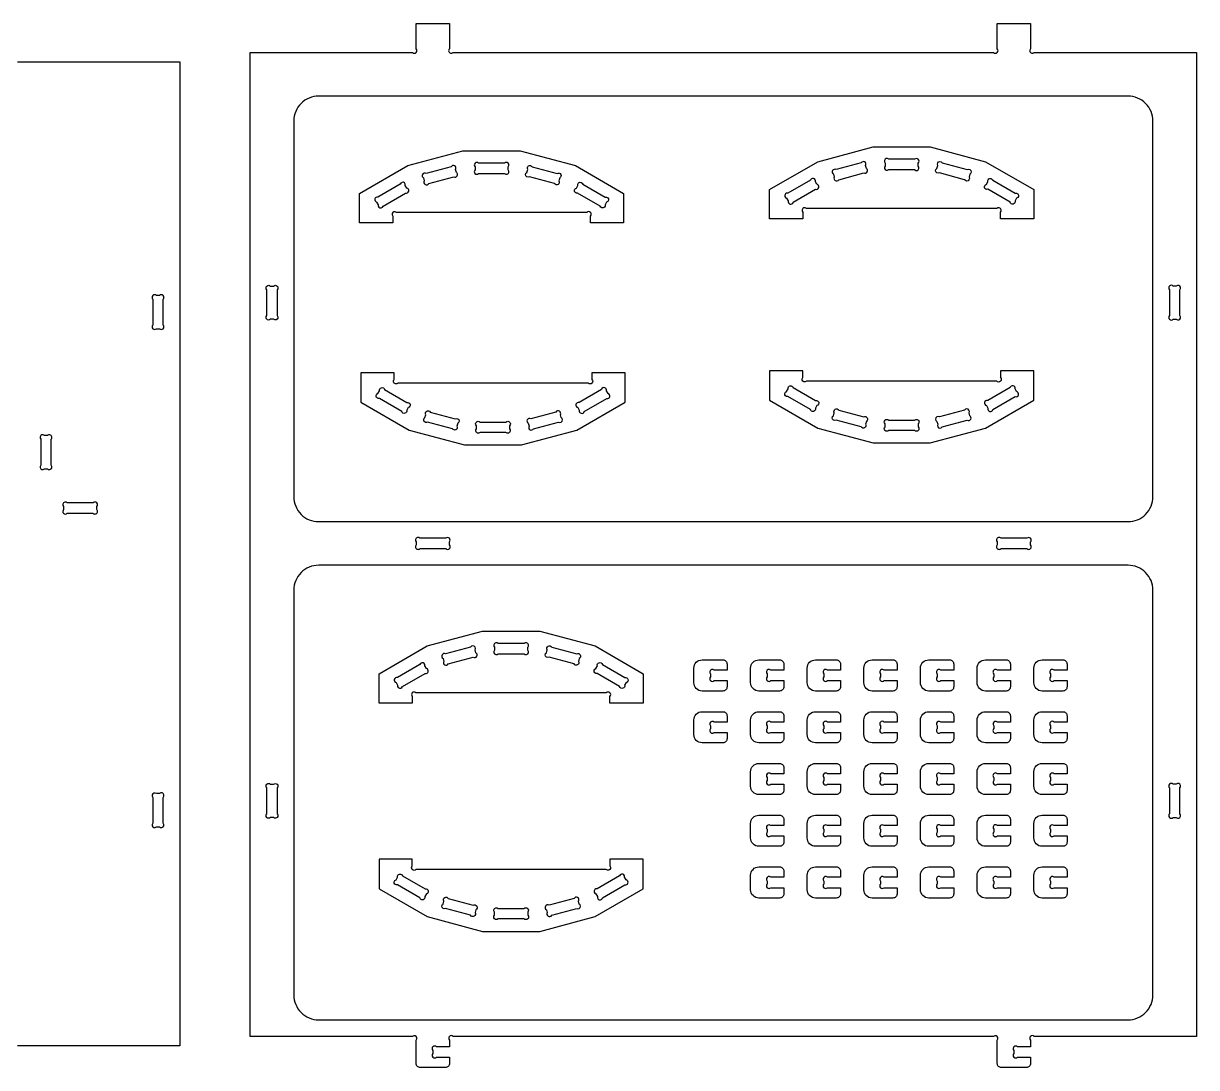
# Model space of a CAD drawing. Extents: x 766 to 5228, y 230 to 3677.
# Drawn here: x 3852 to 5209, y 241 to 1448 of the extents above; entities that cross this region are included whole.
import ezdxf

# ---------------------------------------------------------------- set-up
doc = ezdxf.new("R2010")
doc.units = 0
doc.header["$MEASUREMENT"] = 0
doc.layers.add('LAYER1', color=18, linetype='CONTINUOUS')

msp = doc.modelspace()

# ---------------------------------------------------------------- linework, layer by layer
at = {"layer": 'LAYER1'}
for points in [[(4345, 1448.1), (4345, 1418.8, 1), (4349.3, 1414.5), (4974.4, 1414.5, 1), (4978.6, 1418.8), (4978.6, 1448.1), (5017, 1448.1), (5017, 1418.8, 1), (5021.3, 1414.5), (5209, 1414.5), (5209, 276.9), (5021.3, 276.9, 1), (5017, 272.7), (5017, 264.9), (5002.1, 264.9, 1), (4997.8, 260.7), (4997.8, 257.2, 1), (5002.1, 252.9), (5017, 252.9), (5017, 245.7, -0.414214), (5012.2, 240.9), (4983.4, 240.9, -0.414214), (4978.6, 245.7), (4978.6, 272.7, 1), (4974.4, 276.9), (4349.3, 276.9, 1), (4345, 272.7), (4345, 264.9), (4330.1, 264.9, 1), (4325.8, 260.7), (4325.8, 257.2, 1), (4330.1, 252.9), (4345, 252.9), (4345, 245.7, -0.414214), (4340.2, 240.9), (4311.4, 240.9, -0.414214), (4306.6, 245.7), (4306.6, 272.7, 1), (4302.4, 276.9), (4114.6, 276.9), (4114.6, 1414.5), (4302.4, 1414.5, 1), (4306.6, 1418.8), (4306.6, 1448.1)], [(5129.8, 1364.1), (4193.8, 1364.1, 0.414214), (4165, 1335.3), (4165, 900.9, 0.414214), (4193.8, 872.1), (5129.8, 872.1, 0.414214), (5158.6, 900.9), (5158.6, 1335.3, 0.414214)], [(4982.3, 1222.1), (4982.3, 1229.9, 1), (4978, 1234.1), (4757.9, 1234.1, 1), (4753.7, 1229.9), (4753.7, 1222.1), (4715.3, 1222.1), (4715.3, 1256.2), (4770.9, 1288.3), (4834.9, 1305.5), (4901.1, 1305.5), (4965, 1288.3), (5020.7, 1256.2), (5020.7, 1222.1)], [(4508.1, 1217.7), (4508.1, 1225.4, 1), (4503.8, 1229.7), (4283.7, 1229.7, 1), (4279.5, 1225.4), (4279.5, 1217.7), (4241.1, 1217.7), (4241.1, 1251.7), (4296.8, 1283.9), (4360.7, 1301), (4426.9, 1301), (4490.8, 1283.9), (4546.5, 1251.7), (4546.5, 1217.7)], [(4853, 1279.1), (4882.9, 1279.1, 1), (4887.2, 1283.3), (4887.2, 1286.8, 1), (4882.9, 1291.1), (4853, 1291.1, 1), (4848.8, 1286.8), (4848.8, 1283.3, 1)], [(4346.9, 1282.4), (4318, 1274.7, 1), (4315, 1269.5), (4315.9, 1266.1, 1), (4321.1, 1263.1), (4350, 1270.8, 1), (4353, 1276), (4352.1, 1279.4, 1)], [(4408.7, 1286.6), (4378.8, 1286.6, 1), (4374.6, 1282.4), (4374.6, 1278.9, 1), (4378.8, 1274.6), (4408.7, 1274.6, 1), (4413, 1278.9), (4413, 1282.4, 1)], [(4466.5, 1263.1), (4437.6, 1270.8, -1), (4434.6, 1276), (4435.5, 1279.4, -1), (4440.7, 1282.4), (4469.6, 1274.7, -1), (4472.6, 1269.5), (4471.7, 1266.1, -1)], [(4795.3, 1267.5), (4824.2, 1275.3, 1), (4827.2, 1280.5), (4826.3, 1283.9, 1), (4821.1, 1286.9), (4792.2, 1279.1, 1), (4789.2, 1273.9), (4790.1, 1270.5, 1)], [(4914.9, 1286.9), (4943.7, 1279.1, -1), (4946.8, 1273.9), (4945.9, 1270.5, -1), (4940.6, 1267.5), (4911.8, 1275.3, -1), (4908.8, 1280.5), (4909.7, 1283.9, -1)], [(4288.2, 1262.3), (4262.3, 1247.4, 1), (4260.8, 1241.6), (4262.5, 1238.6, 1), (4268.3, 1237), (4294.2, 1252, 1), (4295.8, 1257.8), (4294, 1260.8, 1)], [(4519.2, 1237), (4493.3, 1252, -1), (4491.8, 1257.8), (4493.5, 1260.8, -1), (4499.3, 1262.3), (4525.2, 1247.4, -1), (4526.8, 1241.6), (4525, 1238.6, -1)], [(4742.5, 1241.4), (4768.4, 1256.4, 1), (4770, 1262.2), (4768.2, 1265.2, 1), (4762.4, 1266.8), (4736.5, 1251.8, 1), (4735, 1246), (4736.7, 1243, 1)], [(4973.5, 1266.8), (4999.4, 1251.8, -1), (5001, 1246), (4999.2, 1243, -1), (4993.4, 1241.4), (4967.5, 1256.4, -1), (4966, 1262.2), (4967.7, 1265.2, -1)], [(4145.8, 1140.3), (4145.8, 1110.4, -1), (4141.6, 1106.1), (4138.1, 1106.1, -1), (4133.8, 1110.4), (4133.8, 1140.3, -1), (4138.1, 1144.5), (4141.6, 1144.5, -1)], [(5177.8, 1140.3), (5177.8, 1110.4, 1), (5182.1, 1106.1), (5185.6, 1106.1, 1), (5189.8, 1110.4), (5189.8, 1140.3, 1), (5185.6, 1144.5), (5182.1, 1144.5, 1)], [(4002, 1129.3), (4002, 1099.4, 1), (4006.2, 1095.2), (4009.7, 1095.2, 1), (4014, 1099.4), (4014, 1129.3, 1), (4009.7, 1133.6), (4006.2, 1133.6, 1)], [(4982.3, 1046.4), (4982.3, 1038.7, -1), (4978, 1034.4), (4757.9, 1034.4, -1), (4753.7, 1038.7), (4753.7, 1046.4), (4715.3, 1046.4), (4715.3, 1012.4), (4770.9, 980.2), (4834.9, 963.1), (4901.1, 963.1), (4965, 980.2), (5020.7, 1012.4), (5020.7, 1046.4)], [(4509.8, 1044.2), (4509.8, 1036.5, -1), (4505.5, 1032.2), (4285.4, 1032.2, -1), (4281.1, 1036.5), (4281.1, 1044.2), (4242.7, 1044.2), (4242.7, 1010.2), (4298.4, 978), (4362.3, 960.9), (4428.5, 960.9), (4492.5, 978), (4548.2, 1010.2), (4548.2, 1044.2)], [(4270, 1024.9), (4295.9, 1009.9, -1), (4297.4, 1004.1), (4295.7, 1001.1, -1), (4289.9, 999.5), (4264, 1014.5, -1), (4262.4, 1020.3), (4264.2, 1023.3, -1)], [(4501, 999.5), (4526.9, 1014.5, 1), (4528.4, 1020.3), (4526.7, 1023.3, 1), (4520.9, 1024.9), (4495, 1009.9, 1), (4493.4, 1004.1), (4495.2, 1001.1, 1)], [(4742.5, 1027.1), (4768.4, 1012.2, -1), (4770, 1006.4), (4768.2, 1003.3, -1), (4762.4, 1001.8), (4736.5, 1016.7, -1), (4735, 1022.5), (4736.7, 1025.6, -1)], [(4973.5, 1001.8), (4999.4, 1016.7, 1), (5001, 1022.5), (4999.2, 1025.6, 1), (4993.4, 1027.1), (4967.5, 1012.2, 1), (4966, 1006.4), (4967.7, 1003.3, 1)], [(4322.8, 998.8), (4351.6, 991.1, -1), (4354.7, 985.9), (4353.7, 982.5, -1), (4348.5, 979.5), (4319.7, 987.2, -1), (4316.7, 992.4), (4317.6, 995.8, -1)], [(4442.3, 979.5), (4471.2, 987.2, 1), (4474.2, 992.4), (4473.3, 995.8, 1), (4468.1, 998.8), (4439.2, 991.1, 1), (4436.2, 985.9), (4437.1, 982.5, 1)], [(4795.3, 1001), (4824.2, 993.3, -1), (4827.2, 988.1), (4826.3, 984.7, -1), (4821.1, 981.7), (4792.2, 989.4, -1), (4789.2, 994.6), (4790.1, 998, -1)], [(4853, 989.5), (4882.9, 989.5, -1), (4887.2, 985.2), (4887.2, 981.7, -1), (4882.9, 977.5), (4853, 977.5, -1), (4848.8, 981.7), (4848.8, 985.2, -1)], [(4914.9, 981.7), (4943.7, 989.4, 1), (4946.8, 994.6), (4945.9, 998, 1), (4940.6, 1001), (4911.8, 993.3, 1), (4908.8, 988.1), (4909.7, 984.7, 1)], [(4380.5, 987.3), (4410.4, 987.3, -1), (4414.6, 983), (4414.6, 979.5, -1), (4410.4, 975.3), (4380.5, 975.3, -1), (4376.2, 979.5), (4376.2, 983, -1)], [(3884.4, 937.4), (3884.4, 967.3, 1), (3880.1, 971.6), (3876.6, 971.6, 1), (3872.4, 967.3), (3872.4, 937.4, 1), (3876.6, 933.2), (3880.1, 933.2, 1)], [(3903, 881.8), (3932.9, 881.8, 1), (3937.2, 886.1), (3937.2, 889.6, 1), (3932.9, 893.8), (3903, 893.8, 1), (3898.8, 889.6), (3898.8, 886.1, 1)], [(4310.9, 840.9), (4340.8, 840.9, 1), (4345, 845.2), (4345, 848.7, 1), (4340.8, 852.9), (4310.9, 852.9, 1), (4306.6, 848.7), (4306.6, 845.2, 1)], [(4982.9, 840.9), (5012.8, 840.9, 1), (5017, 845.2), (5017, 848.7, 1), (5012.8, 852.9), (4982.9, 852.9, 1), (4978.6, 848.7), (4978.6, 845.2, 1)], [(5129.8, 821.7), (4193.8, 821.7, 0.414214), (4165, 792.9), (4165, 324.9, 0.414214), (4193.8, 296.1), (5129.8, 296.1, 0.414214), (5158.6, 324.9), (5158.6, 792.9, 0.414214)], [(4530.7, 662.2), (4530.7, 670, 1), (4526.4, 674.2), (4306.3, 674.2, 1), (4302.1, 670), (4302.1, 662.2), (4263.7, 662.2), (4263.7, 696.3), (4319.4, 728.4), (4383.3, 745.6), (4449.5, 745.6), (4513.4, 728.4), (4569.1, 696.3), (4569.1, 662.2)], [(4369.5, 727), (4340.6, 719.2, 1), (4337.6, 714), (4338.5, 710.6, 1), (4343.7, 707.6), (4372.6, 715.4, 1), (4375.6, 720.6), (4374.7, 723.9, 1)], [(4431.3, 731.2), (4401.4, 731.2, 1), (4397.2, 726.9), (4397.2, 723.4, 1), (4401.4, 719.2), (4431.3, 719.2, 1), (4435.6, 723.4), (4435.6, 726.9, 1)], [(4489.1, 707.6), (4460.2, 715.4, -1), (4457.2, 720.6), (4458.1, 723.9, -1), (4463.3, 727), (4492.2, 719.2, -1), (4495.2, 714), (4494.3, 710.6, -1)], [(4290.9, 681.5), (4316.8, 696.5, 1), (4318.4, 702.3), (4316.6, 705.3, 1), (4310.8, 706.9), (4284.9, 691.9, 1), (4283.4, 686.1), (4285.1, 683.1, 1)], [(4521.9, 706.9), (4547.8, 691.9, -1), (4549.4, 686.1), (4547.6, 683.1, -1), (4541.8, 681.5), (4515.9, 696.5, -1), (4514.4, 702.3), (4516.1, 705.3, -1)], [(4661.3, 676.3), (4637.3, 676.3, -0.414214), (4627.7, 685.9), (4627.7, 702.7, -0.414214), (4637.3, 712.3), (4661.3, 712.3, -0.414214), (4666.1, 707.5), (4666.1, 700.3), (4651.2, 700.3, 1), (4646.9, 696), (4646.9, 692.5, 1), (4651.2, 688.3), (4666.1, 688.3), (4666.1, 681.1, -0.414214)], [(4726.9, 676.3), (4702.9, 676.3, -0.414214), (4693.3, 685.9), (4693.3, 702.7, -0.414214), (4702.9, 712.3), (4726.9, 712.3, -0.414214), (4731.7, 707.5), (4731.7, 700.3), (4716.7, 700.3, 1), (4712.5, 696), (4712.5, 692.5, 1), (4716.7, 688.3), (4731.7, 688.3), (4731.7, 681.1, -0.414214)], [(4792.4, 676.3), (4768.4, 676.3, -0.414214), (4758.8, 685.9), (4758.8, 702.7, -0.414214), (4768.4, 712.3), (4792.4, 712.3, -0.414214), (4797.2, 707.5), (4797.2, 700.3), (4782.2, 700.3, 1), (4778, 696), (4778, 692.5, 1), (4782.2, 688.3), (4797.2, 688.3), (4797.2, 681.1, -0.414214)], [(4857.9, 676.3), (4833.9, 676.3, -0.414214), (4824.3, 685.9), (4824.3, 702.7, -0.414214), (4833.9, 712.3), (4857.9, 712.3, -0.414214), (4862.7, 707.5), (4862.7, 700.3), (4847.7, 700.3, 1), (4843.5, 696), (4843.5, 692.5, 1), (4847.7, 688.3), (4862.7, 688.3), (4862.7, 681.1, -0.414214)], [(4923.4, 676.3), (4899.4, 676.3, -0.414214), (4889.8, 685.9), (4889.8, 702.7, -0.414214), (4899.4, 712.3), (4923.4, 712.3, -0.414214), (4928.2, 707.5), (4928.2, 700.3), (4913.3, 700.3, 1), (4909, 696), (4909, 692.5, 1), (4913.3, 688.3), (4928.2, 688.3), (4928.2, 681.1, -0.414214)], [(4988.9, 676.3), (4964.9, 676.3, -0.414214), (4955.3, 685.9), (4955.3, 702.7, -0.414214), (4964.9, 712.3), (4988.9, 712.3, -0.414214), (4993.7, 707.5), (4993.7, 700.3), (4978.8, 700.3, 1), (4974.5, 696), (4974.5, 692.5, 1), (4978.8, 688.3), (4993.7, 688.3), (4993.7, 681.1, -0.414214)], [(5054.5, 676.3), (5030.5, 676.3, -0.414214), (5020.9, 685.9), (5020.9, 702.7, -0.414214), (5030.5, 712.3), (5054.5, 712.3, -0.414214), (5059.3, 707.5), (5059.3, 700.3), (5044.3, 700.3, 1), (5040.1, 696), (5040.1, 692.5, 1), (5044.3, 688.3), (5059.3, 688.3), (5059.3, 681.1, -0.414214)], [(4661.3, 616.4), (4637.3, 616.4, -0.414214), (4627.7, 626), (4627.7, 642.8, -0.414214), (4637.3, 652.4), (4661.3, 652.4, -0.414214), (4666.1, 647.6), (4666.1, 640.4), (4651.2, 640.4, 1), (4646.9, 636.2), (4646.9, 632.7, 1), (4651.2, 628.4), (4666.1, 628.4), (4666.1, 621.2, -0.414214)], [(4726.9, 616.4), (4702.9, 616.4, -0.414214), (4693.3, 626), (4693.3, 642.8, -0.414214), (4702.9, 652.4), (4726.9, 652.4, -0.414214), (4731.7, 647.6), (4731.7, 640.4), (4716.7, 640.4, 1), (4712.5, 636.2), (4712.5, 632.7, 1), (4716.7, 628.4), (4731.7, 628.4), (4731.7, 621.2, -0.414214)], [(4792.4, 616.4), (4768.4, 616.4, -0.414214), (4758.8, 626), (4758.8, 642.8, -0.414214), (4768.4, 652.4), (4792.4, 652.4, -0.414214), (4797.2, 647.6), (4797.2, 640.4), (4782.2, 640.4, 1), (4778, 636.2), (4778, 632.7, 1), (4782.2, 628.4), (4797.2, 628.4), (4797.2, 621.2, -0.414214)], [(4857.9, 616.4), (4833.9, 616.4, -0.414214), (4824.3, 626), (4824.3, 642.8, -0.414214), (4833.9, 652.4), (4857.9, 652.4, -0.414214), (4862.7, 647.6), (4862.7, 640.4), (4847.7, 640.4, 1), (4843.5, 636.2), (4843.5, 632.7, 1), (4847.7, 628.4), (4862.7, 628.4), (4862.7, 621.2, -0.414214)], [(4923.4, 616.4), (4899.4, 616.4, -0.414214), (4889.8, 626), (4889.8, 642.8, -0.414214), (4899.4, 652.4), (4923.4, 652.4, -0.414214), (4928.2, 647.6), (4928.2, 640.4), (4913.3, 640.4, 1), (4909, 636.2), (4909, 632.7, 1), (4913.3, 628.4), (4928.2, 628.4), (4928.2, 621.2, -0.414214)], [(4988.9, 616.4), (4964.9, 616.4, -0.414214), (4955.3, 626), (4955.3, 642.8, -0.414214), (4964.9, 652.4), (4988.9, 652.4, -0.414214), (4993.7, 647.6), (4993.7, 640.4), (4978.8, 640.4, 1), (4974.5, 636.2), (4974.5, 632.7, 1), (4978.8, 628.4), (4993.7, 628.4), (4993.7, 621.2, -0.414214)], [(5054.5, 616.4), (5030.5, 616.4, -0.414214), (5020.9, 626), (5020.9, 642.8, -0.414214), (5030.5, 652.4), (5054.5, 652.4, -0.414214), (5059.3, 647.6), (5059.3, 640.4), (5044.3, 640.4, 1), (5040.1, 636.2), (5040.1, 632.7, 1), (5044.3, 628.4), (5059.3, 628.4), (5059.3, 621.2, -0.414214)], [(4726.9, 556.6), (4702.9, 556.6, -0.414214), (4693.3, 566.2), (4693.3, 583, -0.414214), (4702.9, 592.6), (4726.9, 592.6, -0.414214), (4731.7, 587.8), (4731.7, 580.6), (4716.7, 580.6, 1), (4712.5, 576.3), (4712.5, 572.8, 1), (4716.7, 568.6), (4731.7, 568.6), (4731.7, 561.4, -0.414214)], [(4792.4, 556.6), (4768.4, 556.6, -0.414214), (4758.8, 566.2), (4758.8, 583, -0.414214), (4768.4, 592.6), (4792.4, 592.6, -0.414214), (4797.2, 587.8), (4797.2, 580.6), (4782.2, 580.6, 1), (4778, 576.3), (4778, 572.8, 1), (4782.2, 568.6), (4797.2, 568.6), (4797.2, 561.4, -0.414214)], [(4857.9, 556.6), (4833.9, 556.6, -0.414214), (4824.3, 566.2), (4824.3, 583, -0.414214), (4833.9, 592.6), (4857.9, 592.6, -0.414214), (4862.7, 587.8), (4862.7, 580.6), (4847.7, 580.6, 1), (4843.5, 576.3), (4843.5, 572.8, 1), (4847.7, 568.6), (4862.7, 568.6), (4862.7, 561.4, -0.414214)], [(4923.4, 556.6), (4899.4, 556.6, -0.414214), (4889.8, 566.2), (4889.8, 583, -0.414214), (4899.4, 592.6), (4923.4, 592.6, -0.414214), (4928.2, 587.8), (4928.2, 580.6), (4913.3, 580.6, 1), (4909, 576.3), (4909, 572.8, 1), (4913.3, 568.6), (4928.2, 568.6), (4928.2, 561.4, -0.414214)], [(4988.9, 556.6), (4964.9, 556.6, -0.414214), (4955.3, 566.2), (4955.3, 583, -0.414214), (4964.9, 592.6), (4988.9, 592.6, -0.414214), (4993.7, 587.8), (4993.7, 580.6), (4978.8, 580.6, 1), (4974.5, 576.3), (4974.5, 572.8, 1), (4978.8, 568.6), (4993.7, 568.6), (4993.7, 561.4, -0.414214)], [(5054.5, 556.6), (5030.5, 556.6, -0.414214), (5020.9, 566.2), (5020.9, 583, -0.414214), (5030.5, 592.6), (5054.5, 592.6, -0.414214), (5059.3, 587.8), (5059.3, 580.6), (5044.3, 580.6, 1), (5040.1, 576.3), (5040.1, 572.8, 1), (5044.3, 568.6), (5059.3, 568.6), (5059.3, 561.4, -0.414214)], [(4002, 553.3), (4002, 523.4, 1), (4006.2, 519.2), (4009.7, 519.2, 1), (4014, 523.4), (4014, 553.3, 1), (4009.7, 557.6), (4006.2, 557.6, 1)], [(4145.8, 564.3), (4145.8, 534.4, -1), (4141.6, 530.1), (4138.1, 530.1, -1), (4133.8, 534.4), (4133.8, 564.3, -1), (4138.1, 568.5), (4141.6, 568.5, -1)], [(5177.8, 564.3), (5177.8, 534.4, 1), (5182.1, 530.1), (5185.6, 530.1, 1), (5189.8, 534.4), (5189.8, 564.3, 1), (5185.6, 568.5), (5182.1, 568.5, 1)], [(4726.9, 496.7), (4702.9, 496.7, -0.414214), (4693.3, 506.3), (4693.3, 523.1, -0.414214), (4702.9, 532.7), (4726.9, 532.7, -0.414214), (4731.7, 527.9), (4731.7, 520.7), (4716.7, 520.7, 1), (4712.5, 516.5), (4712.5, 513, 1), (4716.7, 508.7), (4731.7, 508.7), (4731.7, 501.5, -0.414214)], [(4792.4, 496.7), (4768.4, 496.7, -0.414214), (4758.8, 506.3), (4758.8, 523.1, -0.414214), (4768.4, 532.7), (4792.4, 532.7, -0.414214), (4797.2, 527.9), (4797.2, 520.7), (4782.2, 520.7, 1), (4778, 516.5), (4778, 513, 1), (4782.2, 508.7), (4797.2, 508.7), (4797.2, 501.5, -0.414214)], [(4857.9, 496.7), (4833.9, 496.7, -0.414214), (4824.3, 506.3), (4824.3, 523.1, -0.414214), (4833.9, 532.7), (4857.9, 532.7, -0.414214), (4862.7, 527.9), (4862.7, 520.7), (4847.7, 520.7, 1), (4843.5, 516.5), (4843.5, 513, 1), (4847.7, 508.7), (4862.7, 508.7), (4862.7, 501.5, -0.414214)], [(4923.4, 496.7), (4899.4, 496.7, -0.414214), (4889.8, 506.3), (4889.8, 523.1, -0.414214), (4899.4, 532.7), (4923.4, 532.7, -0.414214), (4928.2, 527.9), (4928.2, 520.7), (4913.3, 520.7, 1), (4909, 516.5), (4909, 513, 1), (4913.3, 508.7), (4928.2, 508.7), (4928.2, 501.5, -0.414214)], [(4988.9, 496.7), (4964.9, 496.7, -0.414214), (4955.3, 506.3), (4955.3, 523.1, -0.414214), (4964.9, 532.7), (4988.9, 532.7, -0.414214), (4993.7, 527.9), (4993.7, 520.7), (4978.8, 520.7, 1), (4974.5, 516.5), (4974.5, 513, 1), (4978.8, 508.7), (4993.7, 508.7), (4993.7, 501.5, -0.414214)], [(5054.5, 496.7), (5030.5, 496.7, -0.414214), (5020.9, 506.3), (5020.9, 523.1, -0.414214), (5030.5, 532.7), (5054.5, 532.7, -0.414214), (5059.3, 527.9), (5059.3, 520.7), (5044.3, 520.7, 1), (5040.1, 516.5), (5040.1, 513, 1), (5044.3, 508.7), (5059.3, 508.7), (5059.3, 501.5, -0.414214)], [(4530.7, 481.8), (4530.7, 474, -1), (4526.4, 469.8), (4306.3, 469.8, -1), (4302.1, 474), (4302.1, 481.8), (4263.7, 481.8), (4263.7, 447.7), (4319.4, 415.6), (4383.3, 398.4), (4449.5, 398.4), (4513.4, 415.6), (4569.1, 447.7), (4569.1, 481.8)], [(4290.9, 462.5), (4316.8, 447.5, -1), (4318.4, 441.7), (4316.6, 438.7, -1), (4310.8, 437.1), (4284.9, 452.1, -1), (4283.4, 457.9), (4285.1, 460.9, -1)], [(4521.9, 437.1), (4547.8, 452.1, 1), (4549.4, 457.9), (4547.6, 460.9, 1), (4541.8, 462.5), (4515.9, 447.5, 1), (4514.4, 441.7), (4516.1, 438.7, 1)], [(4726.9, 436.9), (4702.9, 436.9, -0.414214), (4693.3, 446.5), (4693.3, 463.3, -0.414214), (4702.9, 472.9), (4726.9, 472.9, -0.414214), (4731.7, 468.1), (4731.7, 460.9), (4716.7, 460.9, 1), (4712.5, 456.6), (4712.5, 453.1, 1), (4716.7, 448.9), (4731.7, 448.9), (4731.7, 441.7, -0.414214)], [(4792.4, 436.9), (4768.4, 436.9, -0.414214), (4758.8, 446.5), (4758.8, 463.3, -0.414214), (4768.4, 472.9), (4792.4, 472.9, -0.414214), (4797.2, 468.1), (4797.2, 460.9), (4782.2, 460.9, 1), (4778, 456.6), (4778, 453.1, 1), (4782.2, 448.9), (4797.2, 448.9), (4797.2, 441.7, -0.414214)], [(4857.9, 436.9), (4833.9, 436.9, -0.414214), (4824.3, 446.5), (4824.3, 463.3, -0.414214), (4833.9, 472.9), (4857.9, 472.9, -0.414214), (4862.7, 468.1), (4862.7, 460.9), (4847.7, 460.9, 1), (4843.5, 456.6), (4843.5, 453.1, 1), (4847.7, 448.9), (4862.7, 448.9), (4862.7, 441.7, -0.414214)], [(4923.4, 436.9), (4899.4, 436.9, -0.414214), (4889.8, 446.5), (4889.8, 463.3, -0.414214), (4899.4, 472.9), (4923.4, 472.9, -0.414214), (4928.2, 468.1), (4928.2, 460.9), (4913.3, 460.9, 1), (4909, 456.6), (4909, 453.1, 1), (4913.3, 448.9), (4928.2, 448.9), (4928.2, 441.7, -0.414214)], [(4988.9, 436.9), (4964.9, 436.9, -0.414214), (4955.3, 446.5), (4955.3, 463.3, -0.414214), (4964.9, 472.9), (4988.9, 472.9, -0.414214), (4993.7, 468.1), (4993.7, 460.9), (4978.8, 460.9, 1), (4974.5, 456.6), (4974.5, 453.1, 1), (4978.8, 448.9), (4993.7, 448.9), (4993.7, 441.7, -0.414214)], [(5054.5, 436.9), (5030.5, 436.9, -0.414214), (5020.9, 446.5), (5020.9, 463.3, -0.414214), (5030.5, 472.9), (5054.5, 472.9, -0.414214), (5059.3, 468.1), (5059.3, 460.9), (5044.3, 460.9, 1), (5040.1, 456.6), (5040.1, 453.1, 1), (5044.3, 448.9), (5059.3, 448.9), (5059.3, 441.7, -0.414214)], [(4343.7, 436.4), (4372.6, 428.6, -1), (4375.6, 423.4), (4374.7, 420.1, -1), (4369.5, 417), (4340.6, 424.8, -1), (4337.6, 430), (4338.5, 433.4, -1)], [(4463.3, 417), (4492.2, 424.8, 1), (4495.2, 430), (4494.3, 433.4, 1), (4489.1, 436.4), (4460.2, 428.6, 1), (4457.2, 423.4), (4458.1, 420.1, 1)], [(4401.4, 424.8), (4431.3, 424.8, -1), (4435.6, 420.6), (4435.6, 417.1, -1), (4431.3, 412.8), (4401.4, 412.8, -1), (4397.2, 417.1), (4397.2, 420.6, -1)]]:
    msp.add_lwpolyline(points, format="xyb", close=True, dxfattribs=at)
msp.add_lwpolyline([(3845.4, 1403.6), (4033.2, 1403.6), (4033.2, 266), (3845.4, 266, 1)], format="xyb", dxfattribs=at)

doc.saveas('drawing.dxf')
